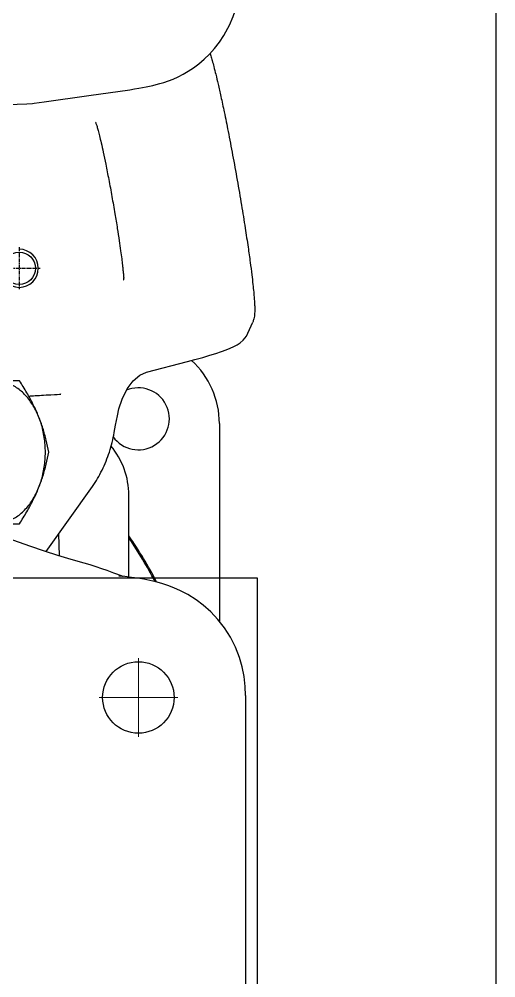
# Model space of a CAD drawing. Header units: millimetres. Extents: x 156850 to 204135, y 56350 to 74150.
# Drawn here: x 159250 to 159350, y 60398.3 to 60599.3 of the extents above; entities that cross this region are included whole.
import ezdxf

# ---------------------------------------------------------------- set-up
doc = ezdxf.new("R2010")
doc.units = ezdxf.units.MM
doc.header["$LTSCALE"] = 150
doc.linetypes.add('X-2F-PLAN$0$CENTER', pattern=[2, 1.25, -0.25, 0.25, -0.25])
doc.layers.add('-----33 Equipment', color=5, linetype='Continuous')

# ---------------------------------------------------------------- blocks, each defined once
blk = doc.blocks.new('X-2F-PLAN$0$screw_m8_l')
at = {"linetype": 'X-2F-PLAN$0$CENTER', "ltscale": 0.004064}
for p, q in [((0, -4.400000000023283), (0, 4.400000000023283)), ((-4.400000000023283, 0), (4.400000000023283, 0))]:
    blk.add_line(p, q, dxfattribs=at)
blk.add_circle((0, 0), 3.399999999999999)
blk.add_arc((0, 0), 4, 270, 180)
blk = doc.blocks.new('X-2F-PLAN$0$A$C73FA2420')
at = {"color": 0, "linetype": 'Continuous'}
for p, q in [((769.2339490007143, 188.2198449376738), (769.2339490007143, 210.69223733939)), ((826.7610471472144, 204.3694031076739), (827.2788986359956, 186.6821949204896)), ((739.2339490007143, 199.0467087387224), (739.2339490007143, 188.2198449376738)), ((733.3857074936386, 182.5927289318061), (747.0753055182286, 172.9127213368774)), ((728.1464750769082, 166.085656235693), (728.2741672312841, 167.3921488415799)), ((728.0531279076822, 165.2776102818898), (745.2339490007143, 165.2776102818898)), ((770.394896389218, 162.9606302917236), (771.0158736262238, 161.5509335006936)), ((771.015961010824, 161.5507687394274), (773.2436706462177, 152.9900003963849)), ((723.2857580599375, 151.1676158101764), (723.285166735528, 151.1667660924722)), ((760.2339490007143, 146.2776102818898), (718.779159446829, 146.2776102818898)), ((776.4073416141327, 143.2658362790244), (776.7730902943294, 142.5823537214892)), ((703.1831932704663, 140.7695393475005), (625.040247419267, 140.7695393475005)), ((709.2062384763267, 141.4740929931286), (709.2054677766282, 141.4739103576285)), ((779.1969342560042, 140.2811702872859), (781.4853878697613, 139.294041006593))]:
    blk.add_line(p, q, dxfattribs=at)
for points in [[(730.9739848494064, 174.6268962300965), (731.7606635523262, 177.3639913881198), (732.607790420996, 180.1502111192094), (733.5150343406713, 182.9987916580285), (734.5272486248286, 186.0496946232161), (735.6898664684268, 189.4226183671854), (736.990134489839, 193.0593347329996), (738.3970697040204, 196.859716143983), (739.8880347947124, 200.7560123311123), (741.4493934569182, 204.7092753358302), (743.1303494342137, 208.8348651331034), (744.9634294654243, 213.1915433565155)], [(827.2789096679771, 186.6818711751839), (827.363063009805, 185.4922851952142), (827.4035802019062, 185.1711700244923)], [(827.403391032829, 185.1725054018898), (827.7001746509923, 183.0357450516894), (829.016497630626, 173.6968780758907), (830.2656137743033, 165.0594364011195)], [(732.4989585872972, 179.792260718008), (737.1049422486685, 179.9398990289774), (737.1376768872142, 179.9396859309054)], [(729.4005350033985, 169.84702339262), (729.7830672448035, 170.9075737121166), (730.1954711874714, 172.1009582068073), (730.6159853761783, 173.4068054516101), (730.973821011954, 174.6269502372015)], [(728.4597560535185, 167.2660871578264), (728.6540772514418, 167.8088594973087), (728.8874589470215, 168.448649820115), (729.4005350033985, 169.84702339262)], [(728.1817123800283, 166.4461895527784), (728.200688904617, 166.5063325819792), (728.3089378370205, 166.8316125801066), (728.4597560535185, 167.2660871578264)], [(758.356073104078, 168.3496665550047), (759.9420679340838, 168.056434987986), (761.898543095449, 167.6624120101915), (763.3086497435579, 167.3451640655985)], [(763.3088234042516, 167.34507636528), (765.3767738096649, 166.7062201151275), (767.5263581000036, 165.6541864596074), (769.2206900498131, 164.3724930526223), (770.394896389218, 162.9606302917236)], [(723.2857580599375, 151.1676158101764), (724.3812630829634, 152.8962040366023), (725.1953917357605, 154.4364812531858), (725.8136806932744, 155.8191811689758), (726.302550440887, 157.1009482712834), (726.7055154781556, 158.3376391975908), (727.0505609193351, 159.5829444787814), (727.3471043400932, 160.8516719738836), (727.5981011157855, 162.1322588663897), (727.810036463663, 163.423788842978), (727.9908378025284, 164.7384052067064), (728.1464750769082, 166.085656235693)], [(830.2656112998957, 165.0594544878113), (830.4118624505354, 164.0946947582997), (830.5586143170949, 163.1924442658201), (830.6992581263185, 162.3898481177166), (830.8386172434548, 161.6537944988813), (830.9828593378188, 160.9517558673979), (831.1400155111915, 160.2512899453286), (831.3188323894283, 159.5271491782041), (831.5312845270382, 158.7524748023134), (831.7908376695123, 157.9081819060957), (832.1108607847709, 156.9869068604894), (832.5011554767843, 155.9976834605914), (832.9673153614858, 154.9592824793071), (833.5128482106375, 153.8904493399896), (834.1458314175252, 152.7981678891811), (834.8758215965936, 151.6881378830876), (835.712050447124, 150.5684700721758), (836.6613095137291, 149.4516580841155), (837.7273782092379, 148.3534724664059), (838.9121096453164, 147.2905471717822), (840.2157188232522, 146.2797261638916), (841.6364989844151, 145.3380747555057), (843.1705295973225, 144.4827686529025), (843.7846872315276, 144.1826430317014)], [(773.2436627398711, 152.9900649870979), (773.6543401784729, 151.4442279030918), (774.1189753009239, 149.7770717808744), (774.5557761042146, 148.2974114685203), (774.9654184742831, 146.9959541208809), (775.3500369954854, 145.860025799775), (775.7133286190219, 144.8738340510754), (776.0619875623379, 144.0172951036948), (776.4073416141327, 143.2658362790244)], [(709.2062384763267, 141.4740929931286), (711.1590524245985, 142.0277089558076), (713.3680757847615, 142.8857448158087), (715.4548957294319, 143.94847642479), (717.3968050280819, 145.1921599736088), (719.1725638008211, 146.5865186714218), (720.7646184347104, 148.0943712745793), (722.1630817435216, 149.6745480755926), (723.2851673167897, 151.166765687929)], [(843.7846838620026, 144.1826454384136), (845.6050839833915, 143.3946325071738), (847.7488393867388, 142.6309785639169), (849.0290726401145, 142.2545408324222)], [(703.1831752421567, 140.7695389545988), (705.0928865905153, 140.8395229842281), (707.2113356178161, 141.0824053225806), (709.2054669070058, 141.4739140275051)], [(776.7730902943294, 142.5823537214892), (777.2000426208833, 141.9281952736783), (777.7592837326229, 141.2716177257826), (778.5593111787457, 140.6224231658853), (779.1969411515165, 140.2811861449154)]]:
    blk.add_lwpolyline(points, dxfattribs=at)
for centre, radius, start, end in [((745.2339490007143, 181.2776102818898), 16, 270, 310.1066048948907), ((761.2339490007143, 163.2776102818898), 6.5, 125.4213234576739, 23.0571742299919), ((686.2339490007143, 238.2776102818898), 88.7502165425, 297.3986629556917, 304.6300864131086), ((686.2339490007143, 238.2776102818898), 88.5, 297.5371073922038, 304.4059408498552), ((760.2339490007143, 164.2776102818898), 18, 270, 317.4247310119468)]:
    blk.add_arc(centre, radius, start, end, dxfattribs=at)
for points, start_tangent, end_tangent in [([(739.2339490007143, 193.396225842298), (739.5618148121284, 191.1907238158165), (740.5307255376829, 189.0821983292117), (742.0984818105353, 187.1620283742086), (744.196734795114, 185.5141470850212), (746.7339490007143, 184.2106393043068)], (0, -0.9999999999999875), (0.9258200997712253, -0.3779644730125553)), ([(761.7339490037411, 184.2106393055874), (764.2636258773273, 185.5093512448948), (766.3679374413332, 187.1605893637752), (767.9380070148036, 189.0835240214947), (768.908196650329, 191.1977654789225), (769.2339490007143, 193.3962258371175)], (0.9258200997740641, 0.3779644730054391), (0, 0.9999999999999856)), ([(739.2339490007143, 188.2198449376738), (741.7562975633191, 186.6769288755022), (744.2655798799824, 185.3279173607007), (746.7339490007143, 184.2106393043068)], (0.8407600613578801, -0.5414079046573307), (0.9258200997705324, -0.3779644730143101)), ([(761.7339490007143, 184.2106393043068), (764.2023181213299, 185.3279173607007), (766.7116004379932, 186.6769288755022), (769.2339490007143, 188.2198449376738)], (0.9258200997705195, 0.3779644730143143), (0.8407600613579019, 0.5414079046573139)), ([(766.0070532849059, 186.2982617415837), (766.0952206915244, 184.9055571918143), (766.2098160994938, 183.1651189174154)], (0.06303713808848706, -0.9980111819121301), (0.07190440813114272, -0.9974115279518679)), ([(746.7339490007143, 184.2106393043068), (749.2023181213299, 183.312502413115), (751.7116004379932, 182.6126934958738), (754.2339490007143, 182.0961205806816)], (0.9258200997742049, -0.3779644730052518), (0.985438288741504, -0.1700334645951128)), ([(746.7339490007143, 184.2106393043068), (749.5990205726121, 183.3086731517105), (752.6663812225452, 182.847701505525), (755.8019776636502, 182.8477357554948), (758.8688388022128, 183.3086642778944), (761.7339490037411, 184.2106393055874)], (0.9258200997722454, -0.3779644730100344), (0.9258200997721651, 0.3779644730100366)), ([(754.2339490007143, 182.0961205806816), (756.7562975633191, 182.6126934958738), (759.2655798799824, 183.312502413115), (761.7339490007143, 184.2106393043068)], (0.9854382887414411, 0.170033464595094), (0.9258200997742092, 0.3779644730052536)), ([(766.2098160994938, 183.1651189174154), (766.3247619830072, 180.8440928882919), (766.468774916837, 179.6204355913214)], (0.06412153377621313, -0.9979420969706411), (0.1158145956466225, 0.9932708489809055)), ([(747.0753055182286, 172.9127213368774), (750.4754600098822, 170.8999085819814), (754.2769975898555, 169.3662145907874), (758.3561213212088, 168.3496287252055)], (0.8164965809079927, -0.5773502692175297), (0.984246109027121, -0.1768038372459544)), ([(823.395701359841, 172.2286543929949), (823.4056455106474, 172.2354407369858), (823.0390537319472, 172.103742246516), (822.5080823464086, 171.9404783701175), (821.7116536857793, 171.7196692912257), (820.5983779996168, 171.4362181524048), (819.100780933979, 171.0817286514794), (817.1371254242258, 170.6461818286916), (814.615621780511, 170.1198147156974), (811.4469812447205, 169.4966671039001), (807.8454497586936, 168.8299817154766), (804.252141578705, 168.204588178487), (801.1462336850818, 167.6966564998147), (798.5773500779178, 167.3024501251057), (796.4856452869717, 167.0026961594122), (794.804156263941, 166.7796964573208), (793.4687356358627, 166.6181802109932), (792.4221498159459, 166.5053766738274), (791.6163392921444, 166.4308489001123), (791.0114288749173, 166.3859674814739), (790.5770480739884, 166.3635307386285), (790.2915991896298, 166.3564625622821)], (0.8479081541737207, 0.5301431524387589), (-0.01975202711516028, -0.9998049096821711)), ([(837.8495711456053, 148.2418260616832), (837.3421574697131, 148.0799397139926), (836.352292385418, 147.7873795513296), (835.0926052490249, 147.4439847024041), (833.4859270908637, 147.0356672492926), (831.4406253346242, 146.5473860512138), (828.848623381462, 145.9630677354289), (825.5850274775876, 145.2661887789727), (821.5124024418183, 144.4416659236304), (816.5642134483205, 143.4930340058054), (811.3155593016418, 142.5413884095033), (806.061924054753, 141.6420966197038), (801.2132758478401, 140.861869033426), (797.233815830783, 140.2628276871983), (794.0223464075243, 139.8133639980806), (791.4508758452721, 139.4823755183024), (789.4029457416618, 139.2441451632767), (787.7773437144933, 139.0779603897245), (786.4884114135057, 138.967503204185), (785.4627191281179, 138.9001118986052), (784.6372978554573, 138.8665200867108), (783.9555264731171, 138.8609365585144), (783.3612041169545, 138.882360649819), (782.7952214905526, 138.9385567721911), (782.2025006619515, 139.0525862051873), (781.4853878718568, 139.2940410057199)], (-0.9497129663033372, -0.3131218319361399), (-0.9182202033370638, 0.3960702692499827))]:
    blk.add_spline(points, degree=3, dxfattribs=dict(at, start_tangent=start_tangent, end_tangent=end_tangent))
blk = doc.blocks.new('X-2F-PLAN$0$zw$C47F')
at = {"layer": '-----33 Equipment', "linetype": 'X-2F-PLAN$0$CENTER', "lineweight": 13, "ltscale": 1.523999999999999}
for p, q in [((3600.855062095448, 1019.547062433208), (3600.855062095448, 1003.047062433208)), ((3609.105062095332, 1011.297062433208), (3592.605062095448, 1011.297062433208))]:
    blk.add_line(p, q, dxfattribs=at)
at = {"layer": '-----33 Equipment'}
blk.add_line((6141.055062095518, 936.2970624332083), (159.7826047701528, 936.2970624331501), dxfattribs=at)
blk.add_lwpolyline([(3625.855062095332, 1186.297062433208), (3425.855062095448, 1186.297062433208), (3425.855062095448, 986.2970624332083), (3625.855062095332, 986.2970624332083)], close=True, dxfattribs=at)
blk.add_circle((3600.855062095448, 1011.297062433208), 7.5, dxfattribs=at)
blk.add_blockref('X-2F-PLAN$0$A$C73FA2420', (2898.048655769322, 848.0194521513768), dxfattribs=at)
at = {"layer": '-----33 Equipment', "rotation": 180}
blk.add_blockref('X-2F-PLAN$0$screw_m8_l', (3690.855062095099, 1036.297062433092), dxfattribs=at)

msp = doc.modelspace()

# ---------------------------------------------------------------- block references
at = {"layer": '-----33 Equipment', "rotation": 90.00000000000001}
msp.add_blockref('X-2F-PLAN$0$zw$C47F', (160286.2969182887, 56856.21575695537), dxfattribs=at)

doc.saveas('drawing.dxf')
